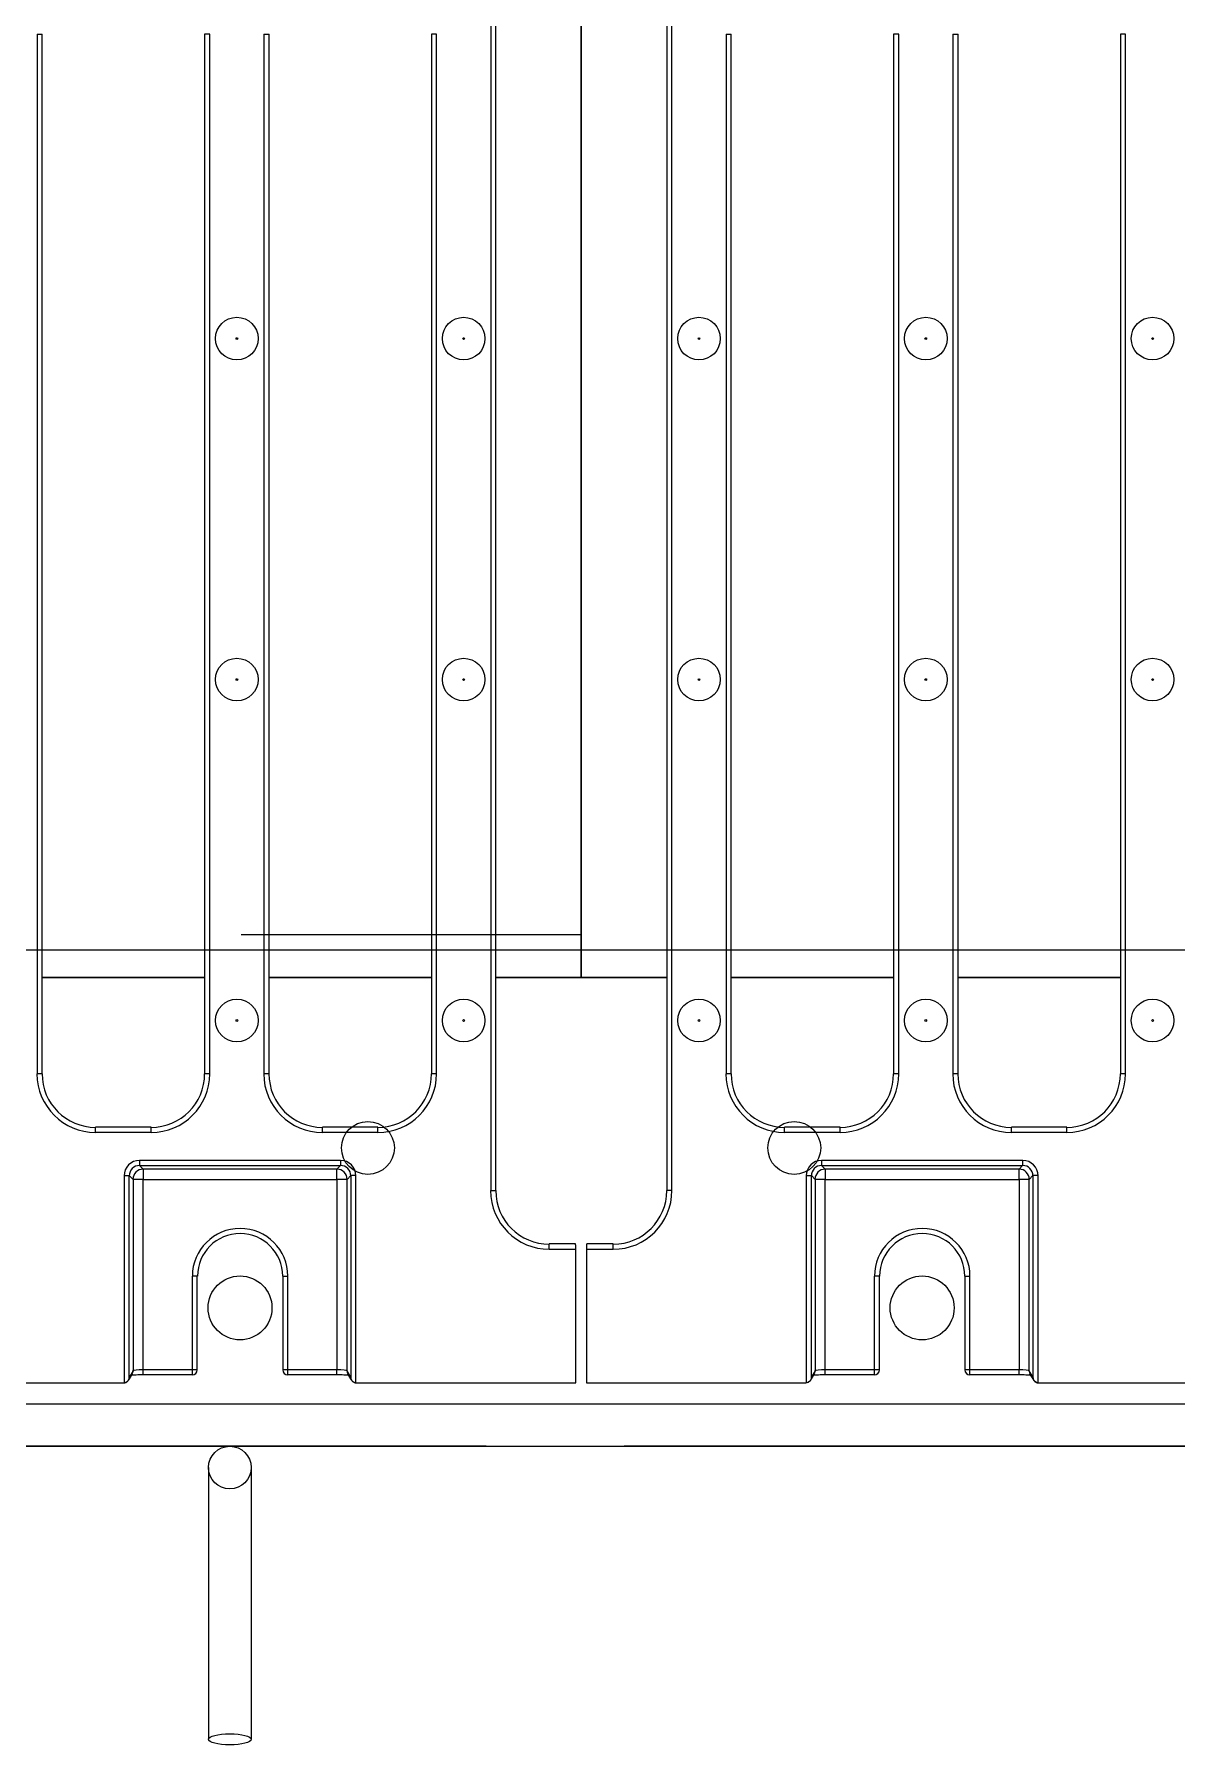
# Model space of a CAD drawing. Extents: x -2 to 148, y 0 to 64.
# Drawn here: x 98.69 to 105.39, y 43.37 to 53.41 of the extents above; entities that cross this region are included whole.
import ezdxf

# ---------------------------------------------------------------- set-up
doc = ezdxf.new("R2010")
doc.units = 0
doc.header["$LTSCALE"] = 0.75
doc.header["$MEASUREMENT"] = 0
for name, color, linetype in [('BASE', 7, 'CONTINUOUS'), ('DIM', 2, 'CONTINUOUS'), ('FRAME', 7, 'CONTINUOUS'), ('SIDEWALL', 7, 'CONTINUOUS')]:
    doc.layers.add(name, color=color, linetype=linetype)
doc.layers.add('Visible Edges(DANS)', color=7, linetype='CONTINUOUS', lineweight=25)
doc.layers.add('Visible Tangent Edges(DANS)', color=7, linetype='CONTINUOUS', lineweight=25)

# ---------------------------------------------------------------- blocks, each defined once
blk = doc.blocks.new('12 grate')
at = {"layer": 'Visible Edges(DANS)'}
for p, q in [((25.633, 76.106), (25.633, 62.106)), ((44.631, 62.106), (44.631, 76.106)), ((26.011, 62.791), (26.011, 68.89)), ((26.963, 68.89), (26.963, 62.791)), ((27.341, 62.791), (27.341, 68.89)), ((28.293, 68.89), (28.293, 62.791)), ((41.971, 62.791), (41.971, 68.89)), ((42.923, 68.89), (42.923, 62.791)), ((43.301, 62.791), (43.301, 68.89)), ((44.253, 68.89), (44.253, 62.791)), ((26.649, 62.478), (26.324, 62.478)), ((27.979, 62.478), (27.654, 62.478)), ((42.609, 62.478), (42.284, 62.478)), ((43.939, 62.478), (43.614, 62.478)), ((25.162, 61.763), (25.162, 60.979)), ((25.319, 61.793), (25.164, 61.793)), ((45.097, 61.793), (44.944, 61.793)), ((45.099, 60.979), (45.099, 61.763)), ((26.88, 61.055), (26.88, 61.604)), ((27.381, 61.604), (27.381, 61.055)), ((42.88, 61.055), (42.88, 61.604)), ((43.381, 61.604), (43.381, 61.055)), ((26.498, 61.032), (26.48, 61.002)), ((26.85, 61.025), (26.562, 61.025)), ((27.699, 61.025), (27.411, 61.025)), ((27.781, 61.002), (27.763, 61.032)), ((42.498, 61.032), (42.48, 61.002)), ((42.85, 61.025), (42.562, 61.025)), ((43.699, 61.025), (43.411, 61.025)), ((43.781, 61.002), (43.763, 61.032)), ((25.162, 60.979), (26.449, 60.979)), ((27.812, 60.979), (42.449, 60.979)), ((43.812, 60.979), (45.099, 60.979))]:
    blk.add_line(p, q, dxfattribs=at)
at = {"layer": 'Visible Edges(DANS)', "flags": 128}
for points in [[(26.481, 61.01), (26.481, 61.008), (26.48, 61.007), (26.48, 61.005), (26.48, 61.003), (26.479, 61.001), (26.479, 61), (26.478, 60.998), (26.477, 60.996), (26.476, 60.995), (26.475, 60.993), (26.474, 60.992), (26.473, 60.99), (26.472, 60.989), (26.471, 60.987), (26.469, 60.986), (26.467, 60.985), (26.466, 60.984), (26.464, 60.982), (26.462, 60.981), (26.46, 60.981), (26.458, 60.98), (26.455, 60.979), (26.453, 60.979), (26.451, 60.979)], [(26.482, 61.014), (26.482, 61.014), (26.482, 61.013), (26.482, 61.013), (26.482, 61.013), (26.482, 61.012), (26.482, 61.012), (26.482, 61.012), (26.482, 61.011), (26.482, 61.011), (26.482, 61.011), (26.482, 61.01), (26.482, 61.01), (26.482, 61.01), (26.482, 61.009), (26.482, 61.009), (26.482, 61.008), (26.482, 61.008), (26.482, 61.008), (26.482, 61.007), (26.482, 61.007), (26.482, 61.007), (26.481, 61.006), (26.481, 61.006), (26.481, 61.006)], [(26.562, 61.025), (26.552, 61.025), (26.542, 61.025), (26.532, 61.025), (26.522, 61.024), (26.513, 61.024), (26.505, 61.023), (26.498, 61.023), (26.492, 61.022)], [(27.769, 61.022), (27.763, 61.023), (27.756, 61.023), (27.748, 61.024), (27.739, 61.024), (27.729, 61.025), (27.719, 61.025), (27.709, 61.025), (27.699, 61.025)], [(27.779, 61.014), (27.779, 61.014), (27.779, 61.013), (27.779, 61.013), (27.779, 61.013), (27.779, 61.012), (27.779, 61.012), (27.779, 61.012), (27.779, 61.011), (27.779, 61.011), (27.779, 61.011), (27.779, 61.01), (27.779, 61.01), (27.779, 61.01), (27.779, 61.009), (27.779, 61.009), (27.779, 61.008), (27.779, 61.008), (27.779, 61.008), (27.779, 61.007), (27.779, 61.007), (27.779, 61.007), (27.78, 61.006), (27.78, 61.006), (27.78, 61.006)], [(27.78, 61.01), (27.78, 61.008), (27.781, 61.007), (27.781, 61.005), (27.781, 61.003), (27.782, 61.001), (27.782, 61), (27.783, 60.998), (27.784, 60.996), (27.785, 60.995), (27.786, 60.993), (27.787, 60.992), (27.788, 60.99), (27.789, 60.989), (27.79, 60.987), (27.792, 60.986), (27.794, 60.985), (27.795, 60.984), (27.797, 60.982), (27.799, 60.981), (27.801, 60.981), (27.803, 60.98), (27.806, 60.979), (27.808, 60.979), (27.81, 60.979)], [(42.451, 60.979), (42.453, 60.979), (42.455, 60.979), (42.458, 60.98), (42.46, 60.981), (42.462, 60.981), (42.464, 60.982), (42.466, 60.984), (42.467, 60.985), (42.469, 60.986), (42.471, 60.987), (42.472, 60.989), (42.473, 60.99), (42.474, 60.992), (42.475, 60.993), (42.476, 60.995), (42.477, 60.996), (42.478, 60.998), (42.479, 61), (42.479, 61.001), (42.48, 61.003), (42.48, 61.005), (42.48, 61.007), (42.481, 61.008), (42.481, 61.01)], [(42.481, 61.006), (42.481, 61.006), (42.481, 61.006), (42.482, 61.007), (42.482, 61.007), (42.482, 61.007), (42.482, 61.008), (42.482, 61.008), (42.482, 61.008), (42.482, 61.009), (42.482, 61.009), (42.482, 61.01), (42.482, 61.01), (42.482, 61.01), (42.482, 61.011), (42.482, 61.011), (42.482, 61.011), (42.482, 61.012), (42.482, 61.012), (42.482, 61.012), (42.482, 61.013), (42.482, 61.013), (42.482, 61.013), (42.482, 61.014), (42.482, 61.014)], [(42.562, 61.025), (42.552, 61.025), (42.542, 61.025), (42.532, 61.025), (42.522, 61.024), (42.513, 61.024), (42.505, 61.023), (42.498, 61.023), (42.492, 61.022)], [(43.769, 61.022), (43.763, 61.023), (43.756, 61.023), (43.748, 61.024), (43.739, 61.024), (43.729, 61.025), (43.719, 61.025), (43.709, 61.025), (43.699, 61.025)], [(43.779, 61.014), (43.779, 61.014), (43.779, 61.013), (43.779, 61.013), (43.779, 61.013), (43.779, 61.012), (43.779, 61.012), (43.779, 61.012), (43.779, 61.011), (43.779, 61.011), (43.779, 61.011), (43.779, 61.01), (43.779, 61.01), (43.779, 61.01), (43.779, 61.009), (43.779, 61.009), (43.779, 61.008), (43.779, 61.008), (43.779, 61.008), (43.779, 61.007), (43.779, 61.007), (43.779, 61.007), (43.78, 61.006), (43.78, 61.006), (43.78, 61.006)], [(43.78, 61.01), (43.78, 61.008), (43.781, 61.007), (43.781, 61.005), (43.781, 61.003), (43.782, 61.001), (43.782, 61), (43.783, 60.998), (43.784, 60.996), (43.785, 60.995), (43.786, 60.993), (43.787, 60.992), (43.788, 60.99), (43.789, 60.989), (43.79, 60.987), (43.792, 60.986), (43.794, 60.985), (43.795, 60.984), (43.797, 60.982), (43.799, 60.981), (43.801, 60.981), (43.803, 60.98), (43.806, 60.979), (43.808, 60.979), (43.81, 60.979)], [(26.451, 60.979), (26.451, 60.979), (26.451, 60.979), (26.451, 60.979), (26.451, 60.979), (26.451, 60.979), (26.45, 60.979), (26.45, 60.979), (26.45, 60.979), (26.45, 60.979), (26.45, 60.979), (26.45, 60.979), (26.45, 60.979), (26.45, 60.979), (26.45, 60.979), (26.45, 60.979), (26.45, 60.979), (26.45, 60.979), (26.45, 60.979), (26.45, 60.979), (26.45, 60.979), (26.449, 60.979), (26.449, 60.979), (26.449, 60.979), (26.449, 60.979)], [(26.481, 61.006), (26.479, 61), (26.478, 60.996), (26.475, 60.992), (26.471, 60.988), (26.466, 60.984), (26.459, 60.98), (26.451, 60.979)], [(27.81, 60.979), (27.802, 60.98), (27.795, 60.984), (27.79, 60.988), (27.786, 60.992), (27.783, 60.996), (27.782, 61), (27.78, 61.006)], [(27.812, 60.979), (27.812, 60.979), (27.812, 60.979), (27.812, 60.979), (27.811, 60.979), (27.811, 60.979), (27.811, 60.979), (27.811, 60.979), (27.811, 60.979), (27.811, 60.979), (27.811, 60.979), (27.811, 60.979), (27.811, 60.979), (27.811, 60.979), (27.811, 60.979), (27.811, 60.979), (27.811, 60.979), (27.811, 60.979), (27.811, 60.979), (27.811, 60.979), (27.81, 60.979), (27.81, 60.979), (27.81, 60.979), (27.81, 60.979), (27.81, 60.979)], [(42.451, 60.979), (42.451, 60.979), (42.451, 60.979), (42.451, 60.979), (42.451, 60.979), (42.451, 60.979), (42.45, 60.979), (42.45, 60.979), (42.45, 60.979), (42.45, 60.979), (42.45, 60.979), (42.45, 60.979), (42.45, 60.979), (42.45, 60.979), (42.45, 60.979), (42.45, 60.979), (42.45, 60.979), (42.45, 60.979), (42.45, 60.979), (42.45, 60.979), (42.45, 60.979), (42.449, 60.979), (42.449, 60.979), (42.449, 60.979), (42.449, 60.979)], [(42.481, 61.006), (42.479, 61), (42.478, 60.996), (42.475, 60.992), (42.471, 60.988), (42.466, 60.984), (42.459, 60.98), (42.451, 60.979)], [(43.81, 60.979), (43.802, 60.98), (43.795, 60.984), (43.79, 60.988), (43.786, 60.992), (43.783, 60.996), (43.782, 61), (43.78, 61.006)], [(43.812, 60.979), (43.812, 60.979), (43.812, 60.979), (43.812, 60.979), (43.811, 60.979), (43.811, 60.979), (43.811, 60.979), (43.811, 60.979), (43.811, 60.979), (43.811, 60.979), (43.811, 60.979), (43.811, 60.979), (43.811, 60.979), (43.811, 60.979), (43.811, 60.979), (43.811, 60.979), (43.811, 60.979), (43.811, 60.979), (43.811, 60.979), (43.811, 60.979), (43.81, 60.979), (43.81, 60.979), (43.81, 60.979), (43.81, 60.979), (43.81, 60.979)]]:
    blk.add_lwpolyline(points, dxfattribs=at)
at = {"layer": 'Visible Edges(DANS)'}
for centre in [(25.822, 67.104), (27.152, 67.104), (28.482, 67.104), (43.112, 67.104), (44.442, 67.104), (25.822, 65.104), (27.152, 65.104), (28.482, 65.104), (43.112, 65.104), (44.442, 65.104), (25.822, 63.104), (27.152, 63.104), (28.482, 63.104), (43.112, 63.104), (44.442, 63.104)]:
    blk.add_circle(centre, 0.125, dxfattribs=at)
for centre, radius, start, end in [((26.324, 62.791), 0.314, 180, 270), ((26.649, 62.791), 0.314, 270, 0), ((27.654, 62.791), 0.314, 180, 270), ((27.979, 62.791), 0.314, 270, 0), ((42.284, 62.791), 0.314, 180, 270), ((42.609, 62.791), 0.314, 270, 0), ((43.614, 62.791), 0.314, 180, 270), ((43.939, 62.791), 0.314, 270, 0), ((25.319, 62.106), 0.314, 270, 0), ((44.944, 62.106), 0.314, 180, 270), ((27.131, 61.604), 0.25, 0, 180), ((43.131, 61.604), 0.25, 0, 180), ((26.85, 61.055), 0.03, 270, 0), ((27.411, 61.055), 0.03, 180, 270), ((42.85, 61.055), 0.03, 270, 0), ((43.411, 61.055), 0.03, 180, 270)]:
    blk.add_arc(centre, radius, start, end, dxfattribs=at)
for centre, major_axis, start_param, end_param in [((25.164, 61.763), (0, -0.03), 3.141593, 4.712389), ((45.097, 61.763), (0, 0.03), 4.712389, 6.283185)]:
    blk.add_ellipse(centre, major_axis=major_axis, ratio=0.087489, start_param=start_param, end_param=end_param, dxfattribs=at)
at = {"layer": 'Visible Tangent Edges(DANS)'}
for p, q in [((25.663, 62.106), (25.663, 76.106)), ((44.601, 76.106), (44.601, 62.106)), ((25.981, 68.89), (26.011, 68.89)), ((25.981, 68.89), (25.981, 62.791)), ((26.993, 68.89), (26.963, 68.89)), ((26.993, 62.791), (26.993, 68.89)), ((27.311, 68.89), (27.311, 62.791)), ((27.311, 68.89), (27.341, 68.89)), ((28.323, 68.89), (28.293, 68.89)), ((28.323, 62.791), (28.323, 68.89)), ((41.941, 68.89), (41.941, 62.791)), ((41.941, 68.89), (41.971, 68.89)), ((42.953, 68.89), (42.923, 68.89)), ((42.953, 62.791), (42.953, 68.89)), ((43.271, 68.89), (43.271, 62.791)), ((43.271, 68.89), (43.301, 68.89)), ((44.283, 68.89), (44.253, 68.89)), ((44.283, 62.791), (44.283, 68.89)), ((26.011, 62.791), (25.981, 62.791)), ((26.993, 62.791), (26.963, 62.791)), ((27.341, 62.791), (27.311, 62.791)), ((28.323, 62.791), (28.293, 62.791)), ((41.971, 62.791), (41.941, 62.791)), ((42.953, 62.791), (42.923, 62.791)), ((43.301, 62.791), (43.271, 62.791)), ((44.283, 62.791), (44.253, 62.791)), ((26.324, 62.448), (26.324, 62.478)), ((26.324, 62.448), (26.649, 62.448)), ((26.649, 62.448), (26.649, 62.478)), ((27.654, 62.448), (27.654, 62.478)), ((27.654, 62.448), (27.979, 62.448)), ((27.979, 62.448), (27.979, 62.478)), ((42.284, 62.448), (42.284, 62.478)), ((42.284, 62.448), (42.609, 62.448)), ((42.609, 62.448), (42.609, 62.478)), ((43.614, 62.448), (43.614, 62.478)), ((43.614, 62.448), (43.939, 62.448)), ((43.939, 62.448), (43.939, 62.478)), ((27.72, 62.283), (26.541, 62.283)), ((26.541, 62.283), (26.541, 62.253)), ((26.541, 62.253), (27.72, 62.253)), ((26.562, 62.232), (26.541, 62.253)), ((27.699, 62.232), (26.562, 62.232)), ((26.562, 62.232), (26.562, 62.172)), ((27.72, 62.253), (27.699, 62.232)), ((27.699, 62.172), (27.699, 62.232)), ((27.72, 62.283), (27.72, 62.253)), ((43.72, 62.283), (42.541, 62.283)), ((42.541, 62.283), (42.541, 62.253)), ((42.541, 62.253), (43.72, 62.253)), ((42.562, 62.232), (42.541, 62.253)), ((43.699, 62.232), (42.562, 62.232)), ((42.562, 62.232), (42.562, 62.172)), ((43.72, 62.253), (43.699, 62.232)), ((43.699, 62.172), (43.699, 62.232)), ((43.72, 62.283), (43.72, 62.253)), ((26.451, 62.194), (26.451, 60.979)), ((26.451, 62.194), (26.481, 62.194)), ((26.481, 61.01), (26.481, 62.194)), ((26.481, 62.194), (26.503, 62.172)), ((26.503, 62.172), (26.503, 61.048)), ((26.562, 62.172), (26.503, 62.172)), ((26.562, 61.055), (26.562, 62.172)), ((26.562, 62.172), (27.699, 62.172)), ((27.699, 62.172), (27.699, 61.055)), ((27.758, 62.172), (27.699, 62.172)), ((27.758, 62.172), (27.78, 62.194)), ((27.758, 61.048), (27.758, 62.172)), ((27.81, 62.194), (27.78, 62.194)), ((27.78, 62.194), (27.78, 61.01)), ((27.81, 60.979), (27.81, 62.194)), ((42.451, 62.194), (42.451, 60.979)), ((42.451, 62.194), (42.481, 62.194)), ((42.481, 61.01), (42.481, 62.194)), ((42.481, 62.194), (42.503, 62.172)), ((42.503, 62.172), (42.503, 61.048)), ((42.562, 62.172), (42.503, 62.172)), ((42.562, 61.055), (42.562, 62.172)), ((42.562, 62.172), (43.699, 62.172)), ((43.699, 62.172), (43.699, 61.055)), ((43.758, 62.172), (43.699, 62.172)), ((43.758, 62.172), (43.78, 62.194)), ((43.758, 61.048), (43.758, 62.172)), ((43.81, 62.194), (43.78, 62.194)), ((43.78, 62.194), (43.78, 61.01)), ((43.81, 60.979), (43.81, 62.194)), ((25.663, 62.106), (25.633, 62.106)), ((44.601, 62.106), (44.631, 62.106)), ((25.162, 61.763), (25.319, 61.763)), ((25.319, 61.763), (25.319, 61.793)), ((44.944, 61.763), (44.944, 61.793)), ((44.944, 61.763), (45.099, 61.763)), ((26.88, 61.604), (26.85, 61.604)), ((26.85, 61.604), (26.85, 61.055)), ((27.381, 61.604), (27.411, 61.604)), ((27.411, 61.055), (27.411, 61.604)), ((42.88, 61.604), (42.85, 61.604)), ((42.85, 61.604), (42.85, 61.055)), ((43.381, 61.604), (43.411, 61.604)), ((43.411, 61.055), (43.411, 61.604)), ((26.503, 61.048), (26.482, 61.014)), ((26.85, 61.055), (26.562, 61.055)), ((26.562, 61.025), (26.562, 61.055)), ((26.85, 61.055), (26.85, 61.025)), ((26.88, 61.055), (26.85, 61.055)), ((27.411, 61.055), (27.381, 61.055)), ((27.411, 61.025), (27.411, 61.055)), ((27.699, 61.055), (27.411, 61.055)), ((27.699, 61.025), (27.699, 61.055)), ((27.779, 61.014), (27.758, 61.048)), ((42.503, 61.048), (42.482, 61.014)), ((42.85, 61.055), (42.562, 61.055)), ((42.562, 61.025), (42.562, 61.055)), ((42.85, 61.055), (42.85, 61.025)), ((42.88, 61.055), (42.85, 61.055)), ((43.411, 61.055), (43.381, 61.055)), ((43.411, 61.025), (43.411, 61.055)), ((43.699, 61.055), (43.411, 61.055)), ((43.699, 61.025), (43.699, 61.055)), ((43.779, 61.014), (43.758, 61.048))]:
    blk.add_line(p, q, dxfattribs=at)
for centre in [(25.822, 67.104), (27.152, 67.104), (28.482, 67.104), (43.112, 67.104), (44.442, 67.104), (25.822, 65.104), (27.152, 65.104), (28.482, 65.104), (43.112, 65.104), (44.442, 65.104), (25.822, 63.104), (27.152, 63.104), (28.482, 63.104), (43.112, 63.104), (44.442, 63.104)]:
    blk.add_circle(centre, 0.005, dxfattribs=at)
for centre, radius, start, end in [((26.324, 62.791), 0.344, 180, 270), ((26.649, 62.791), 0.344, 270, 0), ((27.654, 62.791), 0.344, 180, 270), ((27.979, 62.791), 0.344, 270, 0), ((42.284, 62.791), 0.344, 180, 270), ((42.609, 62.791), 0.344, 270, 0), ((43.614, 62.791), 0.344, 180, 270), ((43.939, 62.791), 0.344, 270, 0), ((25.319, 62.106), 0.344, 270, 0), ((44.944, 62.106), 0.344, 180, 270), ((27.131, 61.604), 0.28, 0, 180), ((43.131, 61.604), 0.28, 0, 180)]:
    blk.add_arc(centre, radius, start, end, dxfattribs=at)
for centre, major_axis, ratio, start_param, end_param in [((26.541, 62.193), (-0.0638, 0.0638), 0.997265, 5.499157, 7.067214), ((26.541, 62.193), (-0.0427, 0.0427), 0.994548, 5.499157, 7.067214), ((26.562, 62.172), (-0.0424, -0.0424), 0.997265, 3.92836, 5.496418), ((27.699, 62.172), (-0.0424, 0.0424), 0.997265, 3.92836, 5.496418), ((27.72, 62.193), (0.0638, 0.0638), 0.997265, 5.499157, 7.067214), ((27.72, 62.193), (0.0427, 0.0427), 0.994548, 5.499157, 7.067214), ((42.541, 62.193), (-0.0638, 0.0638), 0.997265, 5.499157, 7.067214), ((42.541, 62.193), (-0.0427, 0.0427), 0.994548, 5.499157, 7.067214), ((42.562, 62.172), (-0.0424, -0.0424), 0.997265, 3.92836, 5.496418), ((43.699, 62.172), (-0.0424, 0.0424), 0.997265, 3.92836, 5.496418), ((43.72, 62.193), (0.0638, 0.0638), 0.997265, 5.499157, 7.067214), ((43.72, 62.193), (0.0427, 0.0427), 0.994548, 5.499157, 7.067214), ((26.479, 61.354), (0, -0.345), 0.052408, 0.087066, 0.178251), ((26.473, 61.048), (0.0257, -0.0154), 0.99484, 0, 0.541985), ((26.562, 61.047), (-0.06, 0), 0.131233, 4.712389, 6.230825), ((27.699, 61.047), (-0.06, 0), 0.131233, 3.193953, 4.712389), ((27.788, 61.048), (-0.0257, -0.0154), 0.99484, 5.741201, 6.283185), ((27.782, 61.354), (0, 0.345), 0.052408, 2.963342, 3.054526), ((42.479, 61.354), (0, -0.345), 0.052408, 0.087066, 0.178251), ((42.473, 61.048), (0.0257, -0.0154), 0.99484, 0, 0.541985), ((42.562, 61.047), (-0.06, 0), 0.131233, 4.712389, 6.230825), ((43.699, 61.047), (-0.06, 0), 0.131233, 3.193953, 4.712389), ((43.788, 61.048), (-0.0257, -0.0154), 0.99484, 5.741201, 6.283185), ((43.782, 61.354), (0, 0.345), 0.052408, 2.963342, 3.054526)]:
    blk.add_ellipse(centre, major_axis=major_axis, ratio=ratio, start_param=start_param, end_param=end_param, dxfattribs=at)

msp = doc.modelspace()

# ---------------------------------------------------------------- linework, layer by layer
at = {"layer": 'BASE'}
msp.add_line((101.89944, 59.3734), (101.89944, 47.8734), dxfattribs=at)
at = {"layer": 'BASE', "linetype": 'Continuous'}
for p, q in [((101.89944, 47.8734), (101.89944, 59.3734)), ((101.89944, 48.1234), (99.90688, 48.1234)), ((101.02175, 48.1234), (100.06962, 48.1234)), ((101.89944, 48.1234), (101.39962, 48.1234)), ((101.90247, 48.0334), (92.39944, 48.0334)), ((99.69175, 48.0334), (98.73962, 48.0334)), ((111.39944, 48.0334), (99.90688, 48.0334)), ((101.02175, 48.0334), (100.06962, 48.0334)), ((101.02175, 48.0334), (100.06962, 48.0334)), ((101.90247, 48.0334), (101.39962, 48.0334)), ((102.40175, 48.0334), (101.39962, 48.0334)), ((103.73175, 48.0334), (102.77962, 48.0334)), ((105.06175, 48.0334), (104.10962, 48.0334)), ((99.69175, 47.8734), (98.73962, 47.8734)), ((101.02175, 47.8734), (100.06962, 47.8734)), ((101.90247, 47.8734), (101.39962, 47.8734)), ((102.40175, 47.8734), (101.89944, 47.8734)), ((103.73175, 47.8734), (102.77962, 47.8734)), ((105.06175, 47.8734), (104.10962, 47.8734))]:
    msp.add_line(p, q, dxfattribs=at)
at = {"layer": 'FRAME'}
for p, q in [((98.73962, 47.8734), (99.69175, 47.8734)), ((100.06962, 47.8734), (101.02175, 47.8734)), ((101.39962, 47.8734), (102.40175, 47.8734)), ((102.77962, 47.8734), (103.73175, 47.8734)), ((104.10962, 47.8734), (105.06175, 47.8734)), ((61.89944, 45.3734), (141.89944, 45.3734)), ((61.89944, 45.1234), (141.89944, 45.1234)), ((99.71444, 44.9984), (99.71444, 43.40485)), ((99.96444, 44.9984), (99.96444, 43.40485))]:
    msp.add_line(p, q, dxfattribs=at)
for centre, radius in [((100.64944, 46.8734), 0.155), ((103.14944, 46.8734), 0.155), ((99.89944, 45.9354), 0.1875), ((103.89944, 45.9354), 0.1875), ((103.89944, 45.9354), 0.1875), ((99.83944, 44.9984), 0.125)]:
    msp.add_circle(centre, radius, dxfattribs=at)
msp.add_ellipse((99.83944, 43.40485), major_axis=(-0.125, 0), ratio=0.25881905, dxfattribs=at)
at = {"layer": 'SIDEWALL', "linetype": 'Continuous'}
for p, q in [((99.69175, 47.8734), (98.73962, 47.8734)), ((101.02175, 47.8734), (100.06962, 47.8734)), ((101.90247, 47.8734), (101.39962, 47.8734)), ((102.40175, 47.8734), (101.90247, 47.8734)), ((103.73175, 47.8734), (102.77962, 47.8734)), ((105.06175, 47.8734), (104.10962, 47.8734)), ((101.34247, 45.1234), (62.15247, 45.1234)), ((141.34247, 45.1234), (102.15247, 45.1234))]:
    msp.add_line(p, q, dxfattribs=at)

# ---------------------------------------------------------------- block references
at = {"layer": 'DIM'}
for p in [(56.76893, -15.48283), (76.76893, -15.48283)]:
    msp.add_blockref('12 grate', p, dxfattribs=at)

doc.saveas('drawing.dxf')
